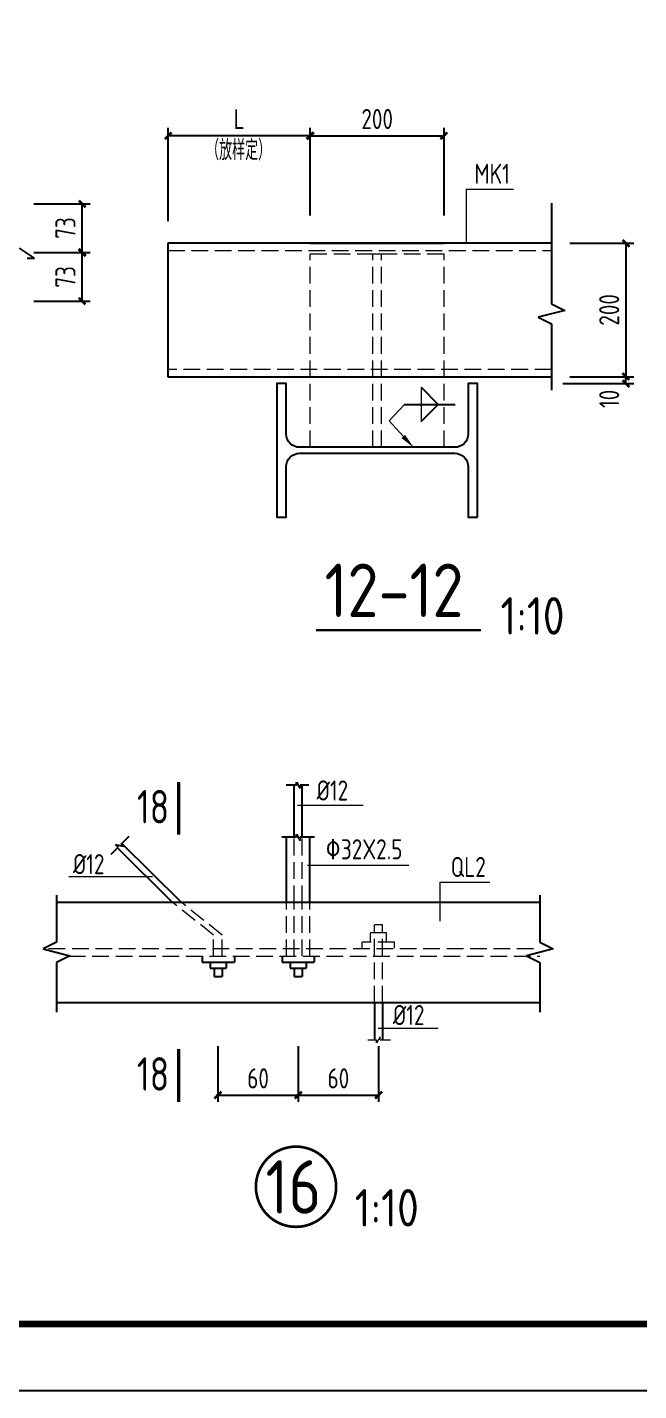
# Model space of a CAD drawing. Header units: millimetres. Extents: x 865974 to 875117, y 41124 to 44891.
# Drawn here: x 870087.8 to 870179.2, y 41123.6 to 41327.5 of the extents above; entities that cross this region are included whole.
import ezdxf

# ---------------------------------------------------------------- set-up
doc = ezdxf.new("R2010")
doc.units = ezdxf.units.MM
doc.header["$LTSCALE"] = 1000
doc.header["$MEASUREMENT"] = 0
doc.linetypes.add('DASH', pattern=[0.35, 0.25, -0.1])
for name, color, linetype, lineweight in [('1', 4, 'Continuous', 70), ('D3', 62, 'Continuous', 9), ('LZ', 64, 'Continuous', 9), ('数字', 3, 'Continuous', 9)]:
    doc.layers.add(name, color=color, linetype=linetype, lineweight=lineweight)
for name, color, linetype in [('D1', 112, 'Continuous'), ('D2', 6, 'Continuous'), ('DIM', 7, 'Continuous'), ('Prof', 2, 'Continuous'), ('PUB_DIM', 3, 'Continuous'), ('THIN', 7, 'Continuous'), ('文字', 7, 'Continuous')]:
    doc.layers.add(name, color=color, linetype=linetype)
doc.styles.add('GBHZ', font='gbenor.shx', dxfattribs={"width": 0.9, "bigfont": 'gbcbig.shx'})
doc.dimstyles.new('100', dxfattribs={"dimscale": 0, "dimtxt": 3, "dimasz": 0.01, "dimexe": 1, "dimexo": 2, "dimgap": 1, "dimtad": 1, "dimdec": 0, "dimlfac": 100, "dimdsep": 46, "dimtxsty": 'GBHZ', "dimblk": 'JT', "dimcen": -2.5, "dimclrd": 7, "dimclre": 7, "dimclrt": 7, "dimadec": 0, "dimazin": 0, "dimtfac": 1, "dimtdec": 0, "dimtix": 1, "dimtmove": 2, "dimatfit": 3, "dimldrblk": 'JT', "dimfxl": 0, "dimtolj": 1, "dimlwd": -1, "dimlwe": -1, "dimarcsym": 0})
doc.dimstyles.new('Y10', dxfattribs={"dimscale": 0, "dimtxt": 3, "dimasz": 0.01, "dimexe": 1.2, "dimexo": 1, "dimgap": 1, "dimtad": 1, "dimdec": 0, "dimlfac": 10, "dimzin": 0, "dimdsep": 46, "dimtxsty": 'GBHZ', "dimblk1": 'DX', "dimblk2": 'DX', "dimsah": 1, "dimcen": 0.09, "dimdle": 1, "dimadec": 0, "dimazin": 0, "dimtfac": 1, "dimtdec": 0, "dimtix": 1, "dimtmove": 2, "dimatfit": 3, "dimldrblk": 'DX', "dimfxl": 0, "dimtolj": 1, "dimtzin": 0, "dimarcsym": 0})

# ---------------------------------------------------------------- blocks, each defined once
blk = doc.blocks.new('JT')
at = {"color": 3}
blk.add_line((-20, 0), (20, 0), dxfattribs=at)
at = {"color": 3, "const_width": 40}
blk.add_lwpolyline([(-53, -53), (53, 53)], dxfattribs=at)
blk = doc.blocks.new('*D478')
at = {"layer": 'Defpoints', "color": 0, "linetype": 'ByBlock', "transparency": 16777216}
for p in [(870128.34, 41177.14, 6.02), (870140.34, 41177.14, 6.02), (870140.34, 41167.82)]:
    blk.add_point(p, dxfattribs=at)
at = {"layer": 'DIM', "color": 7, "linetype": 'ByBlock', "transparency": 16777216}
for p, q in [((870128.34, 41175.14), (870128.34, 41166.82)), ((870140.34, 41175.14), (870140.34, 41166.82)), ((870128.35, 41167.82), (870140.33, 41167.82))]:
    blk.add_line(p, q, dxfattribs=at)
at = {"layer": 'DIM', "color": 7, "linetype": 'ByBlock', "transparency": 16777216, "xscale": 0.01, "yscale": 0.01, "zscale": 0.01, "rotation": 180}
blk.add_blockref('JT', (870128.34, 41167.82), dxfattribs=at)
at = {"layer": 'DIM', "color": 7, "linetype": 'ByBlock', "transparency": 16777216, "xscale": 0.01, "yscale": 0.01, "zscale": 0.01}
blk.add_blockref('JT', (870140.34, 41167.82), dxfattribs=at)
at = {"layer": 'DIM', "color": 7, "linetype": 'ByBlock', "transparency": 16777216, "insert": (870134.34, 41170.32), "char_height": 3, "attachment_point": 5, "style": 'GBHZ'}
blk.add_mtext('\\A1;60', dxfattribs=at)
blk = doc.blocks.new('*D479')
at = {"layer": 'Defpoints', "color": 0, "linetype": 'ByBlock', "transparency": 16777216}
for p in [(870116.34, 41177.14, 6.02), (870128.34, 41177.14, 6.02), (870128.34, 41167.82)]:
    blk.add_point(p, dxfattribs=at)
at = {"layer": 'DIM', "color": 7, "linetype": 'ByBlock', "transparency": 16777216}
for p, q in [((870116.34, 41175.14), (870116.34, 41166.82)), ((870128.34, 41175.14), (870128.34, 41166.82)), ((870116.35, 41167.82), (870128.33, 41167.82))]:
    blk.add_line(p, q, dxfattribs=at)
at = {"layer": 'DIM', "color": 7, "linetype": 'ByBlock', "transparency": 16777216, "xscale": 0.01, "yscale": 0.01, "zscale": 0.01, "rotation": 180}
blk.add_blockref('JT', (870116.34, 41167.82), dxfattribs=at)
at = {"layer": 'DIM', "color": 7, "linetype": 'ByBlock', "transparency": 16777216, "xscale": 0.01, "yscale": 0.01, "zscale": 0.01}
blk.add_blockref('JT', (870128.34, 41167.82), dxfattribs=at)
at = {"layer": 'DIM', "color": 7, "linetype": 'ByBlock', "transparency": 16777216, "insert": (870122.34, 41170.32), "char_height": 3, "attachment_point": 5, "style": 'GBHZ'}
blk.add_mtext('\\A1;60', dxfattribs=at)
blk = doc.blocks.new('DX')
at = {"color": 0, "linetype": 'ByBlock', "const_width": 40}
blk.add_lwpolyline([(-54, -51), (46, 49)], dxfattribs=at)
blk = doc.blocks.new('*D528')
at = {"layer": 'Defpoints', "color": 0, "linetype": 'ByBlock', "transparency": 16777216}
for p in [(870108.88, 41311.29), (870130.14, 41298.34), (870108.88, 41297.51)]:
    blk.add_point(p, dxfattribs=at)
at = {"layer": 'DIM', "color": 0, "linetype": 'ByBlock', "lineweight": -2, "transparency": 16777216}
for p, q in [((870108.88, 41298.51), (870108.88, 41312.49)), ((870130.14, 41299.34), (870130.14, 41312.49)), ((870130.13, 41311.29), (870108.89, 41311.29))]:
    blk.add_line(p, q, dxfattribs=at)
at = {"layer": 'DIM', "color": 0, "linetype": 'ByBlock', "lineweight": -2, "transparency": 16777216, "xscale": 0.01, "yscale": 0.01, "zscale": 0.01, "rotation": 180}
blk.add_blockref('DX', (870108.88, 41311.29), dxfattribs=at)
at = {"layer": 'DIM', "color": 0, "linetype": 'ByBlock', "lineweight": -2, "transparency": 16777216, "xscale": 0.01, "yscale": 0.01, "zscale": 0.01}
blk.add_blockref('DX', (870130.14, 41311.29), dxfattribs=at)
at = {"layer": 'DIM', "color": 0, "linetype": 'ByBlock', "transparency": 16777216, "insert": (870119.51, 41313.79), "char_height": 3, "attachment_point": 5, "style": 'GBHZ'}
blk.add_mtext('\\A1;L', dxfattribs=at)
blk = doc.blocks.new('*D529')
at = {"layer": 'Defpoints', "color": 0, "linetype": 'ByBlock', "transparency": 16777216}
for p in [(870166.89, 41274.25), (870167.96, 41275.25), (870177.32, 41275.25)]:
    blk.add_point(p, dxfattribs=at)
at = {"layer": 'DIM', "color": 0, "linetype": 'ByBlock', "lineweight": -2, "transparency": 16777216}
for p, q in [((870167.89, 41274.25), (870178.52, 41274.25)), ((870168.96, 41275.25), (870178.52, 41275.25)), ((870177.32, 41275.26), (870177.32, 41275.27)), ((870177.32, 41274.25), (870177.32, 41275.25)), ((870177.32, 41274.24), (870177.32, 41274.23))]:
    blk.add_line(p, q, dxfattribs=at)
at = {"layer": 'DIM', "color": 0, "linetype": 'ByBlock', "lineweight": -2, "transparency": 16777216, "xscale": 0.01, "yscale": 0.01, "zscale": 0.01}
for p, rotation in [((870177.32, 41275.25), 270), ((870177.32, 41274.25), 90)]:
    blk.add_blockref('DX', p, dxfattribs=dict(at, rotation=rotation))
at = {"layer": 'DIM', "color": 0, "linetype": 'ByBlock', "transparency": 16777216, "insert": (870174.82, 41271.94), "char_height": 3, "attachment_point": 5, "rotation": 90, "style": 'GBHZ'}
blk.add_mtext('\\A1;10', dxfattribs=at)
blk = doc.blocks.new('*D530')
at = {"layer": 'Defpoints', "color": 0, "linetype": 'ByBlock', "transparency": 16777216}
for p in [(870167.96, 41295.24), (870167.96, 41275.25), (870177.32, 41275.25)]:
    blk.add_point(p, dxfattribs=at)
at = {"layer": 'DIM', "color": 0, "linetype": 'ByBlock', "lineweight": -2, "transparency": 16777216}
for p, q in [((870168.96, 41295.24), (870178.52, 41295.24)), ((870177.32, 41295.23), (870177.32, 41275.26)), ((870168.96, 41275.25), (870178.52, 41275.25))]:
    blk.add_line(p, q, dxfattribs=at)
at = {"layer": 'DIM', "color": 0, "linetype": 'ByBlock', "lineweight": -2, "transparency": 16777216, "xscale": 0.01, "yscale": 0.01, "zscale": 0.01}
for p, rotation in [((870177.32, 41295.24), 90), ((870177.32, 41275.25), 270)]:
    blk.add_blockref('DX', p, dxfattribs=dict(at, rotation=rotation))
at = {"layer": 'DIM', "color": 0, "linetype": 'ByBlock', "transparency": 16777216, "insert": (870174.82, 41285.25), "char_height": 3, "attachment_point": 5, "rotation": 90, "style": 'GBHZ'}
blk.add_mtext('\\A1;200', dxfattribs=at)
blk = doc.blocks.new('*D531')
at = {"layer": 'Defpoints', "color": 0, "linetype": 'ByBlock', "transparency": 16777216}
for p in [(870150.14, 41311.29), (870130.14, 41298.34), (870150.14, 41298.34)]:
    blk.add_point(p, dxfattribs=at)
at = {"layer": 'DIM', "color": 0, "linetype": 'ByBlock', "lineweight": -2, "transparency": 16777216}
for p, q in [((870130.14, 41299.34), (870130.14, 41312.49)), ((870150.14, 41299.34), (870150.14, 41312.49)), ((870130.15, 41311.29), (870150.13, 41311.29))]:
    blk.add_line(p, q, dxfattribs=at)
at = {"layer": 'DIM', "color": 0, "linetype": 'ByBlock', "lineweight": -2, "transparency": 16777216, "xscale": 0.01, "yscale": 0.01, "zscale": 0.01, "rotation": 180}
blk.add_blockref('DX', (870130.14, 41311.29), dxfattribs=at)
at = {"layer": 'DIM', "color": 0, "linetype": 'ByBlock', "lineweight": -2, "transparency": 16777216, "xscale": 0.01, "yscale": 0.01, "zscale": 0.01}
blk.add_blockref('DX', (870150.14, 41311.29), dxfattribs=at)
at = {"layer": 'DIM', "color": 0, "linetype": 'ByBlock', "transparency": 16777216, "insert": (870140.14, 41313.79), "char_height": 3, "attachment_point": 5, "style": 'GBHZ'}
blk.add_mtext('\\A1;200', dxfattribs=at)
blk = doc.blocks.new('*D532')
at = {"layer": 'Defpoints', "color": 0, "linetype": 'ByBlock', "transparency": 16777216}
for p in [(870087.8, 41293.83), (870096.05, 41293.83), (870087.8, 41286.53)]:
    blk.add_point(p, dxfattribs=at)
at = {"layer": 'DIM', "color": 0, "linetype": 'ByBlock', "lineweight": -2, "transparency": 16777216}
for p, q in [((870088.8, 41293.83), (870097.25, 41293.83)), ((870096.05, 41286.54), (870096.05, 41293.82)), ((870088.8, 41286.53), (870097.25, 41286.53))]:
    blk.add_line(p, q, dxfattribs=at)
at = {"layer": 'DIM', "color": 0, "linetype": 'ByBlock', "lineweight": -2, "transparency": 16777216, "xscale": 0.01, "yscale": 0.01, "zscale": 0.01}
for p, rotation in [((870096.05, 41293.83), 90), ((870096.05, 41286.53), 270)]:
    blk.add_blockref('DX', p, dxfattribs=dict(at, rotation=rotation))
at = {"layer": 'DIM', "color": 0, "linetype": 'ByBlock', "transparency": 16777216, "insert": (870093.55, 41290.18), "char_height": 3, "attachment_point": 5, "rotation": 90, "style": 'GBHZ'}
blk.add_mtext('\\A1;73', dxfattribs=at)
blk = doc.blocks.new('*D533')
at = {"layer": 'Defpoints', "color": 0, "linetype": 'ByBlock', "transparency": 16777216}
for p in [(870087.8, 41301.13), (870096.05, 41301.13), (870087.8, 41293.83)]:
    blk.add_point(p, dxfattribs=at)
at = {"layer": 'DIM', "color": 0, "linetype": 'ByBlock', "lineweight": -2, "transparency": 16777216}
for p, q in [((870088.8, 41301.13), (870097.25, 41301.13)), ((870096.05, 41293.84), (870096.05, 41301.12)), ((870088.8, 41293.83), (870097.25, 41293.83))]:
    blk.add_line(p, q, dxfattribs=at)
at = {"layer": 'DIM', "color": 0, "linetype": 'ByBlock', "lineweight": -2, "transparency": 16777216, "xscale": 0.01, "yscale": 0.01, "zscale": 0.01}
for p, rotation in [((870096.05, 41301.13), 90), ((870096.05, 41293.83), 270)]:
    blk.add_blockref('DX', p, dxfattribs=dict(at, rotation=rotation))
at = {"layer": 'DIM', "color": 0, "linetype": 'ByBlock', "transparency": 16777216, "insert": (870093.55, 41297.48), "char_height": 3, "attachment_point": 5, "rotation": 90, "style": 'GBHZ'}
blk.add_mtext('\\A1;73', dxfattribs=at)

msp = doc.modelspace()

# ---------------------------------------------------------------- linework, layer by layer
msp.add_line((870654.459, 41123.604), (869813.459, 41123.604))
at = {"color": 0, "const_width": 1}
msp.add_lwpolyline([(870644.459, 41133.604), (869838.459, 41133.604), (869838.459, 41707.604), (870644.459, 41707.604)], close=True, dxfattribs=at)
at = {"linetype": 'ByBlock', "ltscale": 0.5, "const_width": 0.4}
msp.add_lwpolyline([(870122.011, 41154.111, 1), (870134.011, 41154.111, 1)], format="xyb", close=True, dxfattribs=at)
at = {"layer": '1', "color": 2, "const_width": 0.48, "elevation": -6.024}
for points in [[(870110.474, 41206.744), (870110.474, 41214.666)], [(870110.474, 41166.774), (870110.474, 41174.696)]]:
    msp.add_lwpolyline(points, dxfattribs=at)
at = {"layer": 'D1', "color": 251}
for p, q in [((870088.928, 41293.002), (870086.68, 41294.483)), ((870087.804, 41293.002), (870088.928, 41293.002)), ((870146.702, 41273.685), (870149.271, 41271.116)), ((870144.205, 41271.116), (870151.811, 41271.116)), ((870146.702, 41268.547), (870149.271, 41271.116)), ((870128.066, 41214.168), (870126.545, 41214.168)), ((870128.066, 41214.168), (870128.066, 41214.636)), ((870128.066, 41214.636), (870128.651, 41213.7)), ((870129.938, 41214.168), (870128.651, 41214.168)), ((870128.651, 41213.7), (870128.651, 41214.168)), ((870101.876, 41205.341), (870103.08, 41206.557)), ((870128.066, 41206.378), (870125.879, 41206.378)), ((870128.066, 41206.846), (870128.651, 41205.91)), ((870128.066, 41206.378), (870128.066, 41206.846)), ((870130.793, 41206.378), (870128.651, 41206.378)), ((870128.651, 41205.91), (870128.651, 41206.378)), ((870100.394, 41203.845), (870101.413, 41204.874)), ((870102.25, 41204.971), (870101.038, 41205.244)), ((870101.038, 41205.244), (870101.413, 41204.874)), ((870101.876, 41205.341), (870102.25, 41204.971))]:
    msp.add_line(p, q, dxfattribs=at)
at = {"layer": 'D2', "linetype": 'Continuous'}
msp.add_line((870108.873, 41295.201), (870108.873, 41275.247), dxfattribs=at)
at = {"layer": 'D2'}
for p, q in [((870166.191, 41295.201), (870108.873, 41295.201)), ((870130.138, 41295.201), (870150.138, 41295.201)), ((870108.873, 41275.247), (870166.191, 41275.247)), ((870127.751, 41206.378), (870127.751, 41214.179)), ((870128.921, 41206.378), (870128.921, 41214.179)), ((870126.581, 41196.668), (870126.581, 41206.378)), ((870130.091, 41196.668), (870130.091, 41206.378)), ((870109.509, 41196.668), (870101.318, 41204.778)), ((870110.826, 41196.668), (870101.97, 41205.436)), ((870092.227, 41196.668), (870164.445, 41196.668)), ((870113.988, 41188.583), (870113.988, 41187.681)), ((870113.988, 41187.681), (870118.796, 41187.681)), ((870115.19, 41187.681), (870115.19, 41186.779)), ((870117.594, 41187.681), (870117.594, 41186.779)), ((870118.796, 41188.583), (870118.796, 41187.681)), ((870125.916, 41188.583), (870125.916, 41187.681)), ((870125.916, 41187.681), (870130.724, 41187.681)), ((870127.118, 41187.681), (870127.118, 41186.779)), ((870129.522, 41187.681), (870129.522, 41186.779)), ((870130.724, 41188.583), (870130.724, 41187.681)), ((870115.19, 41186.779), (870117.594, 41186.779)), ((870115.791, 41186.779), (870115.791, 41185.577)), ((870115.791, 41185.577), (870116.993, 41185.577)), ((870116.993, 41186.779), (870116.993, 41185.577)), ((870127.118, 41186.779), (870129.522, 41186.779)), ((870127.719, 41186.779), (870127.719, 41185.577)), ((870127.719, 41185.577), (870128.921, 41185.577)), ((870128.921, 41186.779), (870128.921, 41185.577)), ((870092.227, 41181.668), (870164.445, 41181.668)), ((870139.72, 41181.668), (870139.72, 41176.085)), ((870140.922, 41181.668), (870140.922, 41176.085))]:
    msp.add_line(p, q, dxfattribs=at)
at = {"layer": 'D3', "color": 251}
for p, q in [((870153.459, 41303.311), (870160.514, 41303.311)), ((870153.459, 41303.311), (870153.459, 41295.201)), ((870146.702, 41273.685), (870146.702, 41268.547)), ((870141.913, 41268.646), (870144.205, 41271.116)), ((870141.913, 41268.646), (870145.584, 41264.665)), ((870138.045, 41211.142), (870128.209, 41211.142)), ((870129.713, 41202.205), (870144.888, 41202.205)), ((870106.556, 41200.47), (870094.04, 41200.47)), ((870149.502, 41199.642, -6.024), (870149.502, 41193.826, -6.024)), ((870149.502, 41199.642, -6.024), (870156.964, 41199.642, -6.024)), ((870149.275, 41177.783), (870140.3, 41177.783))]:
    msp.add_line(p, q, dxfattribs=at)
at = {"layer": 'D3'}
for p, q in [((870138.734, 41176.085), (870140.021, 41176.085)), ((870140.606, 41176.553), (870140.021, 41175.617)), ((870140.021, 41175.617), (870140.021, 41176.085)), ((870140.606, 41176.085), (870140.606, 41176.553)), ((870140.606, 41176.085), (870142.127, 41176.085))]:
    msp.add_line(p, q, dxfattribs=at)
at = {"layer": 'D3', "color": 251}
msp.add_solid([(870144.32, 41266.557), (870145.584, 41264.665), (870144.32, 41266.557), (870143.771, 41266.077)], dxfattribs=at)
at = {"layer": 'LZ', "color": 251, "linetype": 'DASH', "ltscale": 0.01}
for p, q in [((870108.873, 41294.13), (870166.191, 41294.13)), ((870130.138, 41264.697), (870130.138, 41293.648)), ((870130.138, 41293.648), (870150.138, 41293.648)), ((870139.496, 41264.697), (870139.496, 41293.648)), ((870139.496, 41293.648), (870140.78, 41293.648)), ((870140.78, 41264.697), (870140.78, 41293.648)), ((870150.138, 41264.697), (870150.138, 41293.648)), ((870166.191, 41276.318), (870108.873, 41276.318)), ((870127.751, 41196.668), (870127.751, 41206.378)), ((870128.921, 41196.668), (870128.921, 41206.378)), ((870115.677, 41191.751), (870109.509, 41196.668)), ((870116.993, 41191.751), (870110.826, 41196.668)), ((870126.581, 41188.583), (870126.581, 41196.668)), ((870127.751, 41188.583), (870127.751, 41196.625)), ((870128.921, 41188.583), (870128.921, 41196.569)), ((870130.091, 41188.583), (870130.091, 41196.569)), ((870115.677, 41188.583), (870115.677, 41191.751)), ((870116.993, 41188.583), (870116.993, 41191.751)), ((870139.119, 41190.687), (870139.119, 41192.089)), ((870141.523, 41192.089), (870139.119, 41192.089)), ((870139.72, 41181.668), (870139.72, 41193.291)), ((870140.922, 41193.291), (870139.72, 41193.291)), ((870140.922, 41181.668), (870140.922, 41193.291)), ((870141.523, 41190.687), (870141.523, 41192.089)), ((870091.028, 41189.753), (870164.445, 41189.753)), ((870142.725, 41190.687), (870137.917, 41190.687)), ((870137.917, 41189.785), (870137.917, 41190.687)), ((870142.725, 41189.785), (870142.725, 41190.687)), ((870094.057, 41188.583), (870164.445, 41188.583))]:
    msp.add_line(p, q, dxfattribs=at)
at = {"layer": 'Prof'}
msp.add_lwpolyline([(870155.138, 41254.247), (870155.138, 41274.247), (870153.738, 41274.247), (870153.738, 41266.697, -0.4142136), (870151.738, 41264.697), (870128.538, 41264.697, -0.4142136), (870126.538, 41266.697), (870126.538, 41274.247), (870125.138, 41274.247), (870125.138, 41254.247), (870126.538, 41254.247), (870126.538, 41261.797, -0.4142136), (870128.538, 41263.797), (870151.738, 41263.797, -0.4142136), (870153.738, 41261.797), (870153.738, 41254.247)], format="xyb", close=True, dxfattribs=at)
at = {"layer": 'THIN', "linetype": 'ByBlock'}
for p, q in [((870166.191, 41301.201), (870166.191, 41286.149)), ((870166.191, 41286.149), (870168.191, 41285.149)), ((870168.191, 41285.149), (870164.191, 41284.149)), ((870164.191, 41284.149), (870166.191, 41283.149)), ((870166.191, 41283.149), (870166.191, 41273.247)), ((870092.227, 41197.695), (870092.227, 41190.667)), ((870164.445, 41197.695), (870164.445, 41190.667)), ((870092.227, 41190.667), (870090.227, 41189.667)), ((870090.227, 41189.667), (870094.227, 41188.667)), ((870166.445, 41189.667), (870162.445, 41188.667)), ((870164.445, 41190.667), (870166.445, 41189.667)), ((870094.227, 41188.667), (870092.227, 41187.667)), ((870092.227, 41187.667), (870092.227, 41180.207)), ((870162.445, 41188.667), (870164.445, 41187.667)), ((870164.445, 41187.667), (870164.445, 41180.207))]:
    msp.add_line(p, q, dxfattribs=at)
at = {"layer": '文字', "color": 6, "const_width": 0.32}
msp.add_lwpolyline([(870131.021, 41237.354), (870155.682, 41237.354)], dxfattribs=at)

# ---------------------------------------------------------------- texts
at = {"layer": 'PUB_DIM', "style": 'GBHZ', "width": 0.9}
for p in [(870104.229, 41208.449, -6.024), (870104.229, 41168.479, -6.024)]:
    msp.add_text('18', height=5, dxfattribs=at).set_placement(p)
at = {"layer": '数字', "style": 'GBHZ', "width": 0.9}
for s, p in [('（放样定）', (870114.569, 41307.642)), ('MK1', (870154.689, 41304.1)), ('%%C12', (870131.087, 41211.874)), ('%%13032X2.5', (870132.41, 41203.082)), ('%%C12', (870094.666, 41200.856)), ('QL2', (870151.141, 41200.431, -6.024)), ('%%C12', (870142.494, 41178.289))]:
    msp.add_text(s, height=3, dxfattribs=at).set_placement(p)
at = {"layer": '文字', "color": 6, "style": 'GBHZ'}
for s, height, p in [('12-12', 8, (870132.272, 41239.305)), ('1:10', 5.6, (870158.561, 41236.684)), ('16', 8, (870123.449, 41150.078)), ('1:10', 5.6, (870136.778, 41148.16, -0.009))]:
    msp.add_text(s, height=height, dxfattribs=at).set_placement(p)

# ---------------------------------------------------------------- dimensions: what is measured, and where the dimension line sits
at = {"layer": 'DIM', "linetype": 'ByBlock'}
dim = msp.add_linear_dim(base=(870108.879, 41311.29), p1=(870130.138, 41298.343), p2=(870108.879, 41297.51), text='L', dimstyle='Y10', override={"dimscale": 1}, dxfattribs=at)
dim.commit()
dim.dimension.update_dxf_attribs({"geometry": '*D528', "text_midpoint": (870119.508, 41313.79)})
dim = msp.add_linear_dim(base=(870150.138, 41311.29), p1=(870130.138, 41298.343), p2=(870150.138, 41298.343), dimstyle='Y10', override={"dimscale": 1}, dxfattribs=at)
dim.commit()
dim.dimension.update_dxf_attribs({"geometry": '*D531', "text_midpoint": (870140.138, 41313.79)})
for base, p1, p2, picture, middle in [((870096.05, 41301.13), (870087.804, 41293.83), (870087.804, 41301.13), '*D533', (870093.55, 41297.48)), ((870177.316, 41275.247), (870167.959, 41295.244), (870167.959, 41275.247), '*D530', (870174.816, 41285.246)), ((870096.05, 41293.83), (870087.804, 41286.53), (870087.804, 41293.83), '*D532', (870093.55, 41290.18))]:
    dim = msp.add_linear_dim(base=base, p1=p1, p2=p2, angle=90, dimstyle='Y10', override={"dimscale": 1}, dxfattribs=at)
    dim.commit()
    dim.dimension.update_dxf_attribs({"geometry": picture, "text_midpoint": middle})
dim = msp.add_linear_dim(base=(870177.316, 41275.247), p1=(870166.886, 41274.247), p2=(870167.959, 41275.247), angle=90, dimstyle='Y10', override={"dimscale": 1}, dxfattribs=at)
dim.commit()
dim.dimension.update_dxf_attribs({"geometry": '*D529', "text_midpoint": (870174.816, 41271.941), "dimtype": 160})
at = {"layer": 'DIM', "color": 4, "linetype": 'ByBlock'}
for base, p1, p2, picture, middle in [((870128.336, 41167.82, -6.024), (870116.335, 41177.142), (870128.336, 41177.142), '*D479', (870122.335, 41170.32, -6.024)), ((870140.337, 41167.82, -6.024), (870128.336, 41177.142), (870140.337, 41177.142), '*D478', (870134.336, 41170.32, -6.024))]:
    dim = msp.add_linear_dim(base=base, p1=p1, p2=p2, dimstyle='100', override={"dimscale": 1, "dimlfac": 5}, dxfattribs=at)
    dim.commit()
    dim.dimension.update_dxf_attribs({"geometry": picture, "text_midpoint": middle})

doc.saveas('drawing.dxf')
